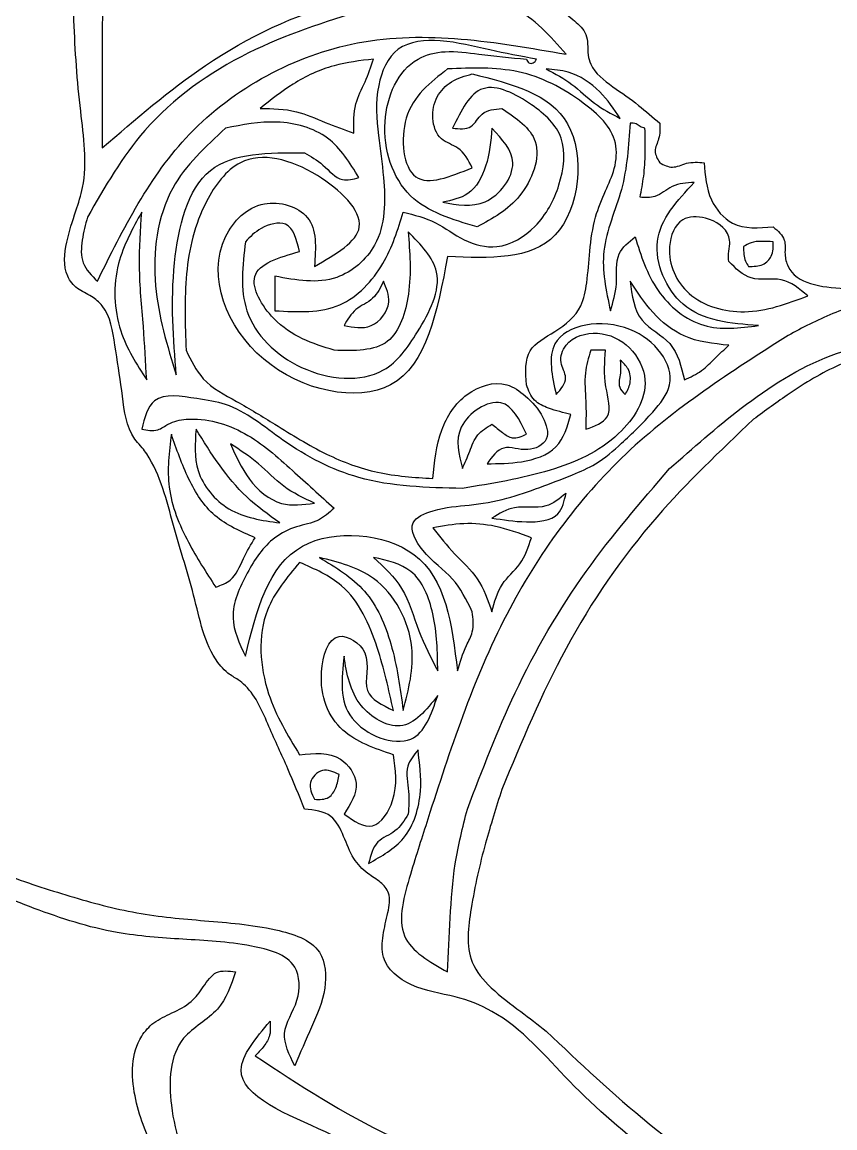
# Model space of a CAD drawing. Extents: x 2 to 213, y 30 to 257.
# Drawn here: x 39.8 to 78.1, y 86.9 to 139 of the extents above; entities that cross this region are included whole.
import ezdxf

# ---------------------------------------------------------------- set-up
doc = ezdxf.new("R2010")
doc.units = 0
doc.layers.add('logo_fulldesign_outline', color=7, linetype='CONTINUOUS')

msp = doc.modelspace()

# ---------------------------------------------------------------- linework, layer by layer
at = {"layer": 'logo_fulldesign_outline', "color": 7}
for p, q in [((51.737683, 127.029598), (51.737683, 125.403645)), ((67.300828, 123.545212), (66.603739, 123.545212))]:
    msp.add_line(p, q, dxfattribs=at)
for points, knots in [([(60.564536, 183.939004), (57.116363, 179.504154), (49.925625, 170.255824), (43.514101, 152.580213), (43.575706, 139.768214), (43.607919, 133.068801)], [0, 0, 0, 0, 16.799907, 35.03413, 55.018896, 55.018896, 55.018896, 55.018896]), ([(61.029144, 154.206892), (61.105076, 152.500749), (61.256775, 149.09217), (62.47305, 144.420695), (63.687991, 141.085191), (65.132293, 139.603764), (65.826099, 139.085916), (66.384819, 138.552718), (66.479724, 137.940587), (66.458393, 137.469395), (66.678305, 136.659172), (67.662131, 135.930241), (68.824637, 135.13917), (69.528678, 134.51888), (69.855997, 134.230498)], [0, 0, 0, 0, 5.101594, 10.192103, 14.526677, 15.425963, 16.337205, 17.162158, 17.616651, 18.142141, 18.581065, 20.07261, 21.572214, 22.875164, 22.875164, 22.875164, 22.875164]), ([(53.131508, 101.943217), (52.87454, 102.579941), (52.344849, 103.892421), (51.436535, 105.816567), (50.813988, 107.377611), (49.977749, 108.068964), (49.535243, 108.303151), (48.496091, 109.363125), (48.005161, 111.957966), (46.919586, 115.232802), (46.332626, 117.787761), (45.477589, 118.983772), (45.203787, 119.260317), (44.680572, 120.08686), (44.54817, 121.696467), (44.205819, 123.671452), (43.977682, 125.373634), (43.094522, 126.130249), (42.411205, 126.39215), (41.732849, 127.251055), (41.878224, 128.649978), (42.327897, 129.975452), (42.972054, 131.988848), (42.50844, 135.046514), (42.230227, 139.03874), (42.219447, 141.879068), (42.214094, 143.289479)], [0, 0, 0, 0, 2.055108, 4.236204, 6.451854, 6.89075, 7.463948, 7.944074, 11.284398, 14.931158, 18.531281, 18.890759, 19.32716, 19.694865, 21.801207, 23.959717, 25.906491, 26.577736, 27.342122, 28.07442, 29.674775, 31.215044, 32.361126, 35.947016, 40.229224, 44.453012, 44.453012, 44.453012, 44.453012]), ([(43.607919, 133.068801), (45.174544, 134.425558), (48.541097, 137.341125), (55.040237, 140.543033), (60.053541, 140.516138), (62.655097, 140.502181)], [0, 0, 0, 0, 6.220701, 13.367802, 21.077391, 21.077391, 21.077391, 21.077391]), ([(65.442394, 137.482404), (64.697675, 138.337091), (63.15983, 140.102018), (59.430297, 140.101149), (57.111851, 139.752418), (55.918806, 139.572965)], [0, 0, 0, 0, 3.251347, 6.714028, 10.384837, 10.384837, 10.384837, 10.384837]), ([(55.918806, 139.572965), (54.075627, 138.988094), (50.29272, 137.787715), (45.564738, 134.437399), (43.72767, 131.238847), (42.911183, 129.817248)], [0, 0, 0, 0, 5.795889, 11.895377, 16.775092, 16.775092, 16.775092, 16.775092]), ([(43.375792, 126.79747), (44.6041, 129.27391), (47.183439, 134.474217), (55.827987, 139.15309), (62.143805, 138.055596), (65.442394, 137.482404)], [0, 0, 0, 0, 8.175827, 17.168521, 26.999797, 26.999797, 26.999797, 26.999797]), ([(64.048922, 137.250276), (63.310657, 137.385848), (61.792284, 137.664677), (59.70903, 138.219516), (57.340247, 138.045973), (56.407497, 135.850859), (56.581995, 133.769628), (56.939354, 131.305634), (56.960801, 128.598122), (54.546879, 126.510298), (52.739374, 126.844428), (51.737683, 127.029598)], [0, 0, 0, 0, 2.240551, 4.608093, 6.623126, 8.56278, 10.911359, 12.909243, 16.117137, 18.45868, 21.369403, 21.369403, 21.369403, 21.369403]), ([(61.261272, 129.35264), (60.093594, 129.69679), (57.683539, 130.407106), (56.434893, 134.171247), (57.719723, 137.190755), (59.846249, 137.702319), (61.555261, 137.432717), (62.83411, 137.31773), (63.584314, 137.250276)], [0, 0, 0, 0, 3.463996, 7.149594, 10.478735, 11.799068, 13.39196, 15.652439, 15.652439, 15.652439, 15.652439]), ([(56.383414, 137.250276), (55.754766, 137.177091), (54.422829, 137.022031), (52.595786, 136.169719), (51.542815, 135.328281), (51.040947, 134.927234)], [0, 0, 0, 0, 1.890211, 4.004853, 5.930579, 5.930579, 5.930579, 5.930579]), ([(55.454197, 133.76589), (55.441758, 134.235561), (55.419182, 135.087919), (56.013182, 136.178572), (56.259409, 136.891321), (56.383414, 137.250276)], [0, 0, 0, 0, 1.380893, 2.506043, 3.647603, 3.647603, 3.647603, 3.647603]), ([(63.584314, 137.250276), (63.611124, 137.183838), (63.666026, 137.047789), (63.939056, 137.033672), (64.011101, 137.17571), (64.048922, 137.250276)], [0, 0, 0, 0, 0.201081, 0.411768, 0.64461, 0.64461, 0.64461, 0.64461]), ([(59.8678, 136.785315), (59.053122, 136.155256), (57.487688, 134.944575), (57.888344, 130.851835), (59.994897, 131.715536), (61.029144, 132.139584)], [0, 0, 0, 0, 3.028132, 5.818667, 8.510161, 8.510161, 8.510161, 8.510161]), ([(61.029144, 132.139584), (60.843573, 132.494162), (60.515155, 133.121683), (59.425507, 133.404059), (59.07326, 134.470679), (59.282512, 135.49906), (60.034505, 136.271837), (60.688065, 136.456707), (61.029144, 136.553187)], [0, 0, 0, 0, 1.147047, 2.030009, 3.078684, 4.11765, 5.080203, 6.130854, 6.130854, 6.130854, 6.130854]), ([(63.584314, 121.919612), (63.540386, 122.510251), (63.456302, 123.640799), (65.038257, 124.427473), (66.191163, 125.375862), (66.459228, 126.851989), (66.549273, 128.247719), (66.747945, 129.733568), (67.264937, 130.997068), (67.787751, 132.091033), (67.918717, 133.769743), (66.015917, 135.527283), (63.28172, 136.929348), (60.997047, 136.832958), (59.8678, 136.785315)], [0, 0, 0, 0, 1.609848, 3.081426, 4.804711, 5.916624, 7.421031, 9.051048, 10.36647, 11.493899, 12.699243, 15.111346, 18.512271, 21.836142, 21.836142, 21.836142, 21.836142]), ([(61.029144, 136.553187), (62.868766, 136.093238), (66.620029, 135.155334), (65.810787, 127.695585), (61.836177, 127.87163), (59.8678, 127.958815)], [0, 0, 0, 0, 5.065258, 10.328816, 15.493057, 15.493057, 15.493057, 15.493057]), ([(64.513531, 136.785315), (64.931877, 136.564586), (65.757575, 136.128929), (66.743813, 135.107451), (67.575596, 134.679651), (67.997564, 134.462626)], [0, 0, 0, 0, 1.411017, 2.784948, 4.199625, 4.199625, 4.199625, 4.199625]), ([(67.997564, 134.462626), (67.700262, 134.897136), (67.075178, 135.810706), (65.800589, 136.680796), (64.865262, 136.756752), (64.513531, 136.785315)], [0, 0, 0, 0, 1.579142, 3.320188, 4.369509, 4.369509, 4.369509, 4.369509]), ([(57.777239, 130.049376), (58.300505, 129.916484), (59.340523, 129.652354), (60.584291, 128.645343), (62.37301, 128.188462), (64.199098, 129.333841), (65.230636, 131.234484), (65.541521, 133.643655), (63.861006, 135.217603), (61.314962, 136.507897), (60.501726, 134.828006), (60.099928, 133.998018)], [0, 0, 0, 0, 1.598189, 3.176483, 4.747675, 6.781196, 9.037274, 11.236032, 13.325686, 15.734458, 18.086792, 18.086792, 18.086792, 18.086792]), ([(51.040947, 134.927234), (51.619659, 134.919661), (52.686294, 134.905702), (54.096837, 134.249837), (55.001885, 133.927155), (55.454197, 133.76589)], [0, 0, 0, 0, 1.713807, 3.158751, 4.602343, 4.602343, 4.602343, 4.602343]), ([(60.099928, 133.998018), (60.419942, 133.965366), (61.02953, 133.903168), (61.459071, 134.839387), (62.080922, 134.896082), (62.422617, 134.927234)], [0, 0, 0, 0, 0.870918, 1.658994, 2.620174, 2.620174, 2.620174, 2.620174]), ([(62.422617, 134.927234), (63.098771, 134.47124), (64.586042, 133.468234), (63.478555, 130.563709), (61.983386, 129.747055), (61.261272, 129.35264)], [0, 0, 0, 0, 2.211707, 4.864879, 7.343219, 7.343219, 7.343219, 7.343219]), ([(55.686678, 131.675329), (55.263092, 132.370552), (54.391526, 133.801038), (51.824919, 134.478479), (50.210881, 134.156692), (49.414994, 133.998017)], [0, 0, 0, 0, 2.365823, 4.867905, 7.301894, 7.301894, 7.301894, 7.301894]), ([(49.414994, 133.998017), (48.470568, 133.129754), (46.354295, 131.184149), (45.786113, 126.612531), (46.668192, 123.756118), (47.091953, 122.383867)], [0, 0, 0, 0, 3.759375, 8.424014, 12.736921, 12.736921, 12.736921, 12.736921]), ([(61.958008, 133.998017), (61.906175, 133.400519), (61.81042, 132.296725), (61.008624, 130.801816), (60.061085, 130.603221), (59.635319, 130.513984)], [0, 0, 0, 0, 1.812531, 3.348396, 4.601656, 4.601656, 4.601656, 4.601656]), ([(59.635319, 130.513984), (60.321227, 130.388555), (61.777938, 130.122172), (63.485464, 132.348766), (62.438866, 133.478817), (61.958008, 133.998017)], [0, 0, 0, 0, 1.996022, 4.239098, 6.145631, 6.145631, 6.145631, 6.145631]), ([(68.462172, 134.230498), (68.393091, 133.180902), (68.257712, 131.123979), (66.908325, 128.30437), (67.32938, 126.349031), (67.532956, 125.403645)], [0, 0, 0, 0, 3.143842, 6.161076, 8.985412, 8.985412, 8.985412, 8.985412]), ([(69.158908, 133.998017), (69.079265, 134.017684), (68.926322, 134.05545), (68.738515, 134.243468), (68.561203, 134.235146), (68.462172, 134.230498)], [0, 0, 0, 0, 0.242889, 0.466432, 0.749223, 0.749223, 0.749223, 0.749223]), ([(68.926781, 130.746112), (68.991978, 131.074435), (69.128089, 131.759859), (69.188394, 132.851319), (69.168977, 133.606449), (69.158908, 133.998017)], [0, 0, 0, 0, 1.003187, 2.094306, 3.269476, 3.269476, 3.269476, 3.269476]), ([(69.855997, 134.230498), (69.865366, 133.983846), (69.882407, 133.535226), (69.531581, 132.918514), (69.748868, 132.55275), (69.855997, 132.372417)], [0, 0, 0, 0, 0.735756, 1.338224, 1.924129, 1.924129, 1.924129, 1.924129]), ([(47.091953, 122.383867), (46.9564, 124.08368), (46.701205, 127.283797), (48.017735, 132.874864), (51.446659, 132.849256), (53.131508, 132.836673)], [0, 0, 0, 0, 5.282876, 9.945704, 14.450192, 14.450192, 14.450192, 14.450192]), ([(53.596117, 127.494559), (54.60401, 128.066501), (56.729625, 129.27271), (53.614015, 132.244435), (50.249283, 133.128145), (48.126294, 130.242335), (47.420932, 127.141458), (47.51112, 124.750096), (47.556561, 123.545212)], [0, 0, 0, 0, 2.813335, 5.933236, 9.606433, 12.024574, 15.565244, 19.160838, 19.160838, 19.160838, 19.160838]), ([(53.131508, 132.836673), (53.4285, 132.667848), (54.051555, 132.313671), (54.756159, 131.418822), (55.418738, 131.601468), (55.686678, 131.675329)], [0, 0, 0, 0, 1.041352, 2.184638, 2.96087, 2.96087, 2.96087, 2.96087]), ([(69.855997, 132.372417), (70.054735, 132.269736), (70.468622, 132.055893), (71.157708, 132.432706), (71.666966, 132.393768), (71.946206, 132.372417)], [0, 0, 0, 0, 0.632499, 1.31723, 2.14848, 2.14848, 2.14848, 2.14848]), ([(71.946206, 132.372417), (71.992114, 131.773817), (72.076213, 130.677235), (73.318277, 129.203769), (74.51981, 129.298905), (75.198464, 129.35264)], [0, 0, 0, 0, 1.779158, 3.259258, 5.180301, 5.180301, 5.180301, 5.180301]), ([(71.481597, 131.443201), (71.11851, 131.423936), (70.435911, 131.387719), (69.73522, 130.696493), (69.170051, 130.731181), (68.926781, 130.746112)], [0, 0, 0, 0, 1.060111, 1.992993, 2.698003, 2.698003, 2.698003, 2.698003]), ([(74.501728, 124.706909), (73.192219, 124.808061), (70.749791, 124.996723), (69.094269, 128.894057), (70.679787, 130.587043), (71.481597, 131.443201)], [0, 0, 0, 0, 3.689801, 6.882025, 10.14799, 10.14799, 10.14799, 10.14799]), ([(59.8678, 127.958815), (59.381588, 125.395846), (58.447165, 120.470217), (50.394663, 122.17675), (48.145202, 127.975309), (50.98745, 130.865005), (53.78928, 130.029838), (53.662514, 128.366028), (53.596117, 127.494559)], [0, 0, 0, 0, 6.611272, 12.705842, 18.741269, 21.134291, 23.25384, 25.585063, 25.585063, 25.585063, 25.585063]), ([(42.911183, 129.817248), (42.81681, 129.46122), (42.631878, 128.763549), (42.566917, 127.588842), (43.105268, 127.06214), (43.375792, 126.79747)], [0, 0, 0, 0, 1.118526, 2.191855, 3.275992, 3.275992, 3.275992, 3.275992]), ([(45.466, 130.049376), (45.032865, 129.267041), (44.083377, 127.552062), (44.176921, 124.527774), (45.225178, 122.890838), (45.698481, 122.15174)], [0, 0, 0, 0, 2.657904, 5.826471, 8.434831, 8.434831, 8.434831, 8.434831]), ([(45.698481, 122.15174), (45.652113, 122.987454), (45.552935, 124.774978), (45.28681, 127.405416), (45.408701, 129.203923), (45.466, 130.049376)], [0, 0, 0, 0, 2.511838, 5.372612, 7.910401, 7.910401, 7.910401, 7.910401]), ([(51.737683, 125.403645), (52.810644, 125.345732), (54.860047, 125.235114), (56.99551, 127.501872), (57.523054, 129.221037), (57.777239, 130.049376)], [0, 0, 0, 0, 3.076196, 5.875673, 8.478785, 8.478785, 8.478785, 8.478785]), ([(73.107903, 127.726687), (73.097632, 127.847412), (73.073972, 128.125526), (73.170913, 128.507252), (73.085769, 129.260888), (72.148054, 129.854913), (70.706175, 129.863629), (70.026812, 128.035468), (71.076968, 125.833257), (74.015391, 125.049609), (75.853487, 125.737186), (76.824417, 126.100381)], [0, 0, 0, 0, 0.361307, 0.832347, 1.167216, 2.570583, 3.641844, 5.049218, 7.434666, 10.178775, 13.251237, 13.251237, 13.251237, 13.251237]), ([(50.344211, 128.655904), (50.215949, 127.529772), (49.941291, 125.118299), (52.792341, 122.289516), (56.739325, 121.918929), (58.582563, 124.493172), (59.953953, 127.149623), (58.60338, 128.518219), (58.009367, 129.120159)], [0, 0, 0, 0, 3.250372, 6.960277, 10.81561, 13.22209, 16.175963, 18.495196, 18.495196, 18.495196, 18.495196]), ([(52.899381, 128.190943), (52.759553, 128.750755), (52.50812, 129.757394), (51.055199, 129.37698), (50.567415, 128.882275), (50.344211, 128.655904)], [0, 0, 0, 0, 1.446353, 2.60079, 3.574692, 3.574692, 3.574692, 3.574692]), ([(58.009367, 129.120159), (58.088225, 128.168603), (58.232102, 126.432503), (57.331129, 123.464405), (55.476547, 123.517817), (54.525333, 123.545212)], [0, 0, 0, 0, 2.93731, 5.359076, 7.909109, 7.909109, 7.909109, 7.909109]), ([(75.198464, 129.35264), (75.42182, 129.164106), (75.828205, 128.821079), (75.711358, 128.089635), (76.046035, 126.702549), (78.791788, 126.328287), (81.969787, 126.514887), (82.897488, 124.486849), (83.328228, 123.545212)], [0, 0, 0, 0, 0.810274, 1.474257, 2.066327, 4.92021, 8.183641, 11.012216, 11.012216, 11.012216, 11.012216]), ([(67.532956, 125.403645), (67.657683, 125.816172), (67.918352, 126.67832), (67.708817, 128.076902), (68.39514, 128.641598), (68.694653, 128.888031)], [0, 0, 0, 0, 1.298899, 2.714595, 3.810786, 3.810786, 3.810786, 3.810786]), ([(68.694653, 128.888031), (68.969715, 128.006751), (69.515524, 126.258018), (71.812656, 124.363253), (73.62055, 124.594297), (74.501728, 124.706909)], [0, 0, 0, 0, 2.749013, 5.454895, 8.027815, 8.027815, 8.027815, 8.027815]), ([(75.198464, 128.655904), (75.014668, 128.662811), (74.669757, 128.675774), (74.174968, 128.654266), (73.919966, 128.495312), (73.804639, 128.423423)], [0, 0, 0, 0, 0.554985, 1.041481, 1.443176, 1.443176, 1.443176, 1.443176]), ([(74.037119, 127.494559), (74.274484, 127.491678), (74.701012, 127.486501), (75.206297, 127.991873), (75.201265, 128.418464), (75.198464, 128.655904)], [0, 0, 0, 0, 0.686914, 1.234341, 1.92152, 1.92152, 1.92152, 1.92152]), ([(54.525333, 123.545212), (53.51974, 123.86035), (51.836983, 124.387701), (50.096321, 127.387435), (51.931666, 127.913544), (52.899381, 128.190943)], [0, 0, 0, 0, 3.214472, 5.379087, 7.793394, 7.793394, 7.793394, 7.793394]), ([(73.804639, 128.423423), (73.804138, 128.29857), (73.803209, 128.067009), (73.86939, 127.740307), (73.98362, 127.572943), (74.037119, 127.494559)], [0, 0, 0, 0, 0.375001, 0.695504, 0.977839, 0.977839, 0.977839, 0.977839]), ([(76.824417, 126.100381), (76.43211, 126.434506), (75.662722, 127.089788), (74.109478, 126.706205), (73.433247, 127.395202), (73.107903, 127.726687)], [0, 0, 0, 0, 1.468576, 2.880152, 4.188969, 4.188969, 4.188969, 4.188969]), ([(54.989589, 124.706909), (55.43119, 124.623299), (56.353845, 124.448607), (57.322164, 125.702869), (56.988869, 126.472312), (56.848022, 126.79747)], [0, 0, 0, 0, 1.274001, 2.661826, 3.677533, 3.677533, 3.677533, 3.677533]), ([(56.848022, 126.79747), (56.70821, 126.499031), (56.42956, 125.904236), (55.480606, 125.537978), (55.152813, 124.983174), (54.989589, 124.706909)], [0, 0, 0, 0, 0.954448, 1.902233, 2.842279, 2.842279, 2.842279, 2.842279]), ([(73.107903, 123.777692), (72.378547, 123.855548), (71.031845, 123.999303), (69.460887, 125.268148), (68.795295, 126.287362), (68.462172, 126.79747)], [0, 0, 0, 0, 2.155551, 3.980066, 5.808172, 5.808172, 5.808172, 5.808172]), ([(68.462172, 126.79747), (68.548121, 126.116888), (68.710232, 124.83322), (70.587708, 123.990558), (70.870426, 122.780536), (71.017342, 122.15174)], [0, 0, 0, 0, 1.922016, 3.625176, 5.467734, 5.467734, 5.467734, 5.467734]), ([(82.166883, 124.242301), (81.587323, 124.858255), (80.433425, 126.084613), (77.914707, 125.318737), (76.571081, 124.602558), (75.8952, 124.242301)], [0, 0, 0, 0, 2.342107, 4.663106, 7.012386, 7.012386, 7.012386, 7.012386]), ([(61.029144, 111.234679), (60.755078, 111.790467), (60.183324, 112.949944), (58.789058, 113.772973), (57.847608, 115.487295), (59.453794, 116.14772), (60.887732, 116.227917), (62.622002, 116.514689), (64.21183, 117.083519), (65.609641, 117.616324), (66.970151, 118.200728), (68.208647, 119.280977), (69.398765, 120.436174), (70.953893, 122.368301), (68.63184, 125.317752), (64.295747, 124.569718), (64.783004, 122.344277), (64.977786, 121.454651)], [0, 0, 0, 0, 1.796357, 3.747528, 5.113816, 6.215833, 7.944537, 9.737695, 11.367232, 13.019754, 14.229609, 15.784016, 17.866429, 19.372579, 22.575948, 26.167255, 28.558994, 28.558994, 28.558994, 28.558994]), ([(75.8952, 124.242301), (73.223054, 122.533782), (67.886353, 119.121599), (62.044962, 111.086426), (59.677785, 103.776506), (58.113293, 98.914839), (57.213044, 95.776027), (59.011655, 94.760909), (59.8678, 94.277709)], [0, 0, 0, 0, 9.44376, 18.860689, 29.186103, 31.923178, 34.830211, 37.470986, 37.470986, 37.470986, 37.470986]), ([(64.977786, 121.454651), (65.204568, 121.715364), (65.617023, 122.189532), (65.071647, 122.988151), (65.462192, 124.118128), (67.000724, 124.557042), (68.563218, 123.794665), (69.584465, 121.770954), (67.862082, 119.106451), (64.553581, 117.693641), (61.954941, 117.268973), (60.564536, 117.041754)], [0, 0, 0, 0, 0.915405, 1.664877, 2.502211, 4.097027, 5.750023, 7.417295, 10.234473, 13.895612, 18.108756, 18.108756, 18.108756, 18.108756]), ([(70.320253, 117.970617), (71.417861, 118.942249), (73.73722, 120.995406), (77.643401, 123.539522), (80.721401, 124.017727), (82.166883, 124.242301)], [0, 0, 0, 0, 4.409399, 9.317517, 13.663317, 13.663317, 13.663317, 13.663317]), ([(47.556561, 123.545212), (47.788547, 123.063703), (48.301922, 121.998143), (50.019918, 121.113693), (51.934673, 119.946283), (54.047793, 118.614706), (56.569923, 117.671574), (58.297373, 117.561605), (59.170711, 117.506009)], [0, 0, 0, 0, 1.565018, 3.463325, 5.562906, 8.36812, 10.923638, 13.536677, 13.536677, 13.536677, 13.536677]), ([(66.603739, 123.545212), (66.498661, 123.192091), (66.265344, 122.408014), (66.403909, 121.14772), (66.382314, 120.266052), (66.371611, 119.829051)], [0, 0, 0, 0, 1.095141, 2.431669, 3.745155, 3.745155, 3.745155, 3.745155]), ([(66.371611, 119.829051), (66.793503, 119.977092), (67.726436, 120.304455), (67.191337, 121.991534), (67.262012, 122.994417), (67.300828, 123.545212)], [0, 0, 0, 0, 1.166091, 2.578584, 4.299477, 4.299477, 4.299477, 4.299477]), ([(71.017342, 122.15174), (71.29819, 122.278937), (71.848087, 122.527987), (72.462081, 123.187799), (72.89265, 123.58108), (73.107903, 123.777693)], [0, 0, 0, 0, 0.91515, 1.791848, 2.668293, 2.668293, 2.668293, 2.668293]), ([(67.997564, 123.080956), (68.013199, 122.879516), (68.045526, 122.46301), (67.854568, 121.849708), (68.121991, 121.56834), (68.230044, 121.454651)], [0, 0, 0, 0, 0.613186, 1.267846, 1.711713, 1.711713, 1.711713, 1.711713]), ([(68.230044, 121.454651), (68.325741, 121.633919), (68.525942, 122.008955), (68.443671, 122.675884), (68.137654, 122.953752), (67.997564, 123.080956)], [0, 0, 0, 0, 0.602791, 1.261057, 1.816821, 1.816821, 1.816821, 1.816821]), ([(87.044742, 120.293306), (86.374984, 120.626751), (84.889711, 121.366208), (82.701075, 122.401968), (80.462515, 123.612685), (78.041338, 122.835163), (76.121129, 121.648069), (74.828303, 120.702289), (74.269247, 120.293306)], [0, 0, 0, 0, 2.237605, 4.962175, 7.391856, 9.434441, 12.156331, 14.230126, 14.230126, 14.230126, 14.230126]), ([(59.170711, 117.506009), (59.25088, 118.282638), (59.402228, 119.748795), (60.56542, 121.602258), (62.426059, 122.220875), (63.638277, 121.350159), (64.356162, 120.556699), (64.771476, 119.272145), (63.581011, 118.676335), (62.45788, 119.200055), (61.966045, 118.530193), (61.725881, 118.203098)], [0, 0, 0, 0, 2.319402, 4.378676, 6.296933, 7.307911, 8.618297, 9.649811, 10.655726, 11.784856, 12.86236, 12.86236, 12.86236, 12.86236]), ([(65.674875, 120.525787), (65.32484, 120.609402), (64.732204, 120.750967), (63.869437, 121.135255), (63.681853, 121.651286), (63.584314, 121.919612)], [0, 0, 0, 0, 1.092283, 1.849317, 2.669368, 2.669368, 2.669368, 2.669368]), ([(60.564536, 117.041754), (58.9017, 117.079105), (55.890963, 117.146733), (52.281196, 119.027007), (50.007902, 120.989539), (47.916645, 121.279916), (45.917486, 121.627286), (45.60052, 120.364836), (45.466, 119.829051)], [0, 0, 0, 0, 4.908209, 8.886821, 12.064225, 13.453693, 15.440998, 16.906281, 16.906281, 16.906281, 16.906281]), ([(63.584314, 119.59657), (63.253861, 120.27397), (62.543912, 121.729304), (60.025956, 120.07167), (60.391773, 118.644582), (60.564536, 117.970617)], [0, 0, 0, 0, 1.904825, 4.092349, 6.049948, 6.049948, 6.049948, 6.049948]), ([(45.466, 119.829051), (45.727759, 119.778272), (46.185587, 119.689457), (46.788087, 120.170094), (48.209728, 120.462436), (50.447514, 119.80308), (52.511605, 117.926886), (53.870112, 116.702885), (54.525333, 116.112537)], [0, 0, 0, 0, 0.754986, 1.320507, 2.188616, 5.023052, 7.865748, 10.514171, 10.514171, 10.514171, 10.514171]), ([(61.725881, 118.203098), (62.258294, 118.206575), (63.373238, 118.213855), (65.168662, 118.786106), (65.509215, 119.956471), (65.674875, 120.525787)], [0, 0, 0, 0, 1.619723, 3.391916, 5.070546, 5.070546, 5.070546, 5.070546]), ([(74.269247, 120.293306), (72.701538, 118.807666), (69.311752, 115.595336), (65.246711, 109.687804), (63.354153, 105.120505), (62.422617, 102.872434)], [0, 0, 0, 0, 6.470328, 13.990493, 21.279929, 21.279929, 21.279929, 21.279929]), ([(48.021169, 119.829051), (47.975946, 119.162445), (47.877506, 117.711402), (49.508819, 115.764474), (51.128033, 115.534865), (51.970164, 115.415448)], [0, 0, 0, 0, 1.95535, 4.256336, 6.749934, 6.749934, 6.749934, 6.749934]), ([(51.970164, 115.415448), (51.430637, 115.802956), (50.353818, 116.576367), (49.079565, 118.131493), (48.37613, 119.259731), (48.021169, 119.829051)], [0, 0, 0, 0, 1.985128, 3.962032, 5.975734, 5.975734, 5.975734, 5.975734]), ([(60.564536, 117.970617), (60.680726, 118.239945), (60.910084, 118.771598), (61.216017, 119.614689), (61.714163, 119.914446), (61.958008, 120.061179)], [0, 0, 0, 0, 0.88739, 1.751706, 2.580485, 2.580485, 2.580485, 2.580485]), ([(61.958008, 120.061179), (62.117601, 119.932997), (62.411748, 119.696744), (62.955298, 119.307412), (63.356735, 119.491952), (63.584314, 119.59657)], [0, 0, 0, 0, 0.625981, 1.153753, 1.844605, 1.844605, 1.844605, 1.844605]), ([(46.859825, 119.59657), (46.757381, 118.755968), (46.542658, 116.994052), (47.561577, 114.536475), (48.503932, 113.084104), (48.950386, 112.396023)], [0, 0, 0, 0, 2.503132, 5.2466, 7.716515, 7.716515, 7.716515, 7.716515]), ([(50.808467, 114.718712), (50.130125, 115.009363), (48.791041, 115.583123), (47.577778, 117.508886), (47.104995, 118.883659), (46.859825, 119.59657)], [0, 0, 0, 0, 2.164924, 4.273674, 6.545074, 6.545074, 6.545074, 6.545074]), ([(53.596117, 116.344665), (53.093914, 116.582627), (52.107921, 117.049827), (50.999485, 118.261515), (50.099814, 118.840587), (49.647122, 119.131962)], [0, 0, 0, 0, 1.651146, 3.241757, 4.852695, 4.852695, 4.852695, 4.852695]), ([(49.647122, 119.131962), (49.898633, 118.563961), (50.405308, 117.419711), (51.885077, 116.122494), (53.066478, 116.275894), (53.596117, 116.344665)], [0, 0, 0, 0, 1.872985, 3.773168, 5.317304, 5.317304, 5.317304, 5.317304]), ([(60.796664, 101.943218), (61.502919, 103.78808), (62.998071, 107.693679), (66.158466, 113.148267), (68.960758, 116.395342), (70.320253, 117.970617)], [0, 0, 0, 0, 5.922617, 12.538261, 18.771947, 18.771947, 18.771947, 18.771947]), ([(61.958008, 115.647576), (62.474477, 115.564648), (63.476129, 115.403816), (65.154807, 115.536833), (65.359683, 116.443061), (65.442394, 116.80892)], [0, 0, 0, 0, 1.629092, 3.159498, 4.195663, 4.195663, 4.195663, 4.195663]), ([(65.442394, 116.80892), (65.140252, 116.559646), (64.442676, 115.984129), (63.072606, 116.326168), (62.300114, 115.855857), (61.958008, 115.647576)], [0, 0, 0, 0, 1.123607, 2.594146, 3.763051, 3.763051, 3.763051, 3.763051]), ([(54.525333, 116.112537), (54.291409, 115.900593), (53.782525, 115.439525), (52.713892, 115.282258), (51.391279, 114.620388), (50.376903, 113.075854), (49.461131, 111.042026), (50.064749, 109.744495), (50.344211, 109.143765)], [0, 0, 0, 0, 0.926993, 2.016606, 3.146741, 5.257138, 7.463822, 9.366259, 9.366259, 9.366259, 9.366259]), ([(50.344211, 109.143765), (50.869432, 111.283082), (51.866979, 115.34627), (59.568786, 114.738907), (60.068637, 110.618473), (60.332056, 108.447029)], [0, 0, 0, 0, 5.841178, 11.094105, 16.946595, 16.946595, 16.946595, 16.946595]), ([(63.816442, 114.718712), (63.258231, 114.923205), (62.230514, 115.299694), (60.631355, 115.448309), (59.654936, 115.271168), (59.170711, 115.18332)], [0, 0, 0, 0, 1.778561, 3.274496, 4.746206, 4.746206, 4.746206, 4.746206]), ([(59.170711, 115.18332), (59.499087, 114.766867), (60.154965, 113.93507), (61.401998, 112.83354), (61.768603, 111.779334), (61.958008, 111.234679)], [0, 0, 0, 0, 1.593809, 3.183371, 4.882439, 4.882439, 4.882439, 4.882439]), ([(48.950386, 112.396023), (49.199693, 112.483502), (49.837388, 112.70726), (50.216356, 113.756741), (50.614756, 114.404001), (50.808467, 114.718712)], [0, 0, 0, 0, 0.762322, 1.949921, 3.07382, 3.07382, 3.07382, 3.07382]), ([(61.958008, 111.234679), (62.074546, 111.693348), (62.297549, 112.571042), (63.3914, 113.443049), (63.671716, 114.28435), (63.816442, 114.718712)], [0, 0, 0, 0, 1.38253, 2.64556, 3.993701, 3.993701, 3.993701, 3.993701]), ([(52.899381, 113.557367), (52.305546, 112.849575), (50.846357, 111.110368), (51.10292, 107.4514), (52.341968, 105.414659), (52.899381, 104.498387)], [0, 0, 0, 0, 2.704943, 6.646664, 9.870033, 9.870033, 9.870033, 9.870033]), ([(57.312631, 106.588948), (57.095559, 107.573541), (56.640344, 109.638301), (55.368712, 112.481325), (53.607961, 113.248594), (52.899381, 113.557367)], [0, 0, 0, 0, 3.058645, 6.414187, 8.673967, 8.673967, 8.673967, 8.673967]), ([(53.828244, 113.789495), (54.605004, 113.323294), (56.192398, 112.370561), (57.366311, 109.595204), (57.634055, 107.636451), (57.777239, 106.588948)], [0, 0, 0, 0, 2.655374, 5.426547, 8.61208, 8.61208, 8.61208, 8.61208]), ([(57.777239, 106.588948), (58.031109, 107.571204), (58.598881, 109.767987), (56.876479, 113.019473), (54.73761, 113.559778), (53.828244, 113.789495)], [0, 0, 0, 0, 2.996283, 6.701084, 9.441232, 9.441232, 9.441232, 9.441232]), ([(59.403192, 108.447029), (59.390245, 109.334985), (59.366544, 110.96044), (58.440645, 113.335621), (57.026348, 113.647649), (56.383414, 113.789495)], [0, 0, 0, 0, 2.703102, 4.948183, 6.819463, 6.819463, 6.819463, 6.819463]), ([(56.383414, 113.789495), (56.875081, 113.332574), (57.899344, 112.380692), (58.43826, 110.31875), (59.083701, 109.066759), (59.403192, 108.447029)], [0, 0, 0, 0, 1.973643, 4.111587, 6.207156, 6.207156, 6.207156, 6.207156]), ([(34.548727, 112.395811), (34.843451, 112.213376), (35.451767, 111.836824), (35.292731, 110.762261), (35.182014, 109.108538), (35.590863, 106.345216), (35.922489, 103.105376), (36.574577, 99.760019), (39.376435, 98.709863), (42.043265, 97.830828), (45.202741, 96.974838), (48.512943, 96.673954), (51.332904, 96.465149), (54.066129, 95.624434), (54.215902, 93.363842), (53.451148, 91.670654), (52.93079, 90.471866), (52.667041, 89.864247)], [0, 0, 0, 0, 0.954525, 1.970163, 2.881007, 6.063487, 10.109628, 13.107506, 15.19595, 18.492911, 21.739371, 24.951701, 28.337418, 30.637534, 32.354335, 34.283798, 36.266946, 36.266946, 36.266946, 36.266946]), ([(60.332056, 108.447029), (60.454168, 108.853206), (60.64247, 109.479544), (61.134221, 110.348987), (61.067671, 110.909934), (61.029144, 111.234679)], [0, 0, 0, 0, 1.275109, 1.966255, 2.916482, 2.916482, 2.916482, 2.916482]), ([(57.312631, 104.498387), (56.438193, 104.798387), (54.600107, 105.428995), (53.60512, 107.83885), (54.409127, 110.630983), (56.481902, 109.29358), (55.639518, 107.398563), (56.78304, 106.845216), (57.312631, 106.588948)], [0, 0, 0, 0, 2.646633, 5.563283, 7.426189, 8.863092, 10.641675, 12.175918, 12.175918, 12.175918, 12.175918]), ([(54.989589, 109.143765), (54.871951, 108.082362), (54.637014, 105.962611), (58.432719, 104.457051), (59.102145, 106.408223), (59.403192, 107.285684)], [0, 0, 0, 0, 2.945688, 5.882902, 8.283259, 8.283259, 8.283259, 8.283259]), ([(59.403192, 107.285684), (58.86124, 106.606716), (57.826727, 105.310656), (55.368534, 106.797631), (55.123057, 108.317434), (54.989589, 109.143765)], [0, 0, 0, 0, 2.271583, 4.336151, 6.796257, 6.796257, 6.796257, 6.796257]), ([(52.899381, 104.498387), (53.590179, 104.573047), (54.76262, 104.699763), (55.873358, 103.069346), (55.297606, 102.184479), (54.989589, 101.71109)], [0, 0, 0, 0, 1.93803, 3.289271, 4.843821, 4.843821, 4.843821, 4.843821]), ([(56.150933, 99.388048), (56.759962, 99.729303), (58.073808, 100.465486), (58.733827, 102.677668), (58.554835, 104.091714), (58.473975, 104.730515)], [0, 0, 0, 0, 2.031841, 4.38325, 6.320808, 6.320808, 6.320808, 6.320808]), ([(58.473975, 104.730515), (58.275864, 104.484463), (57.816755, 103.914256), (58.087521, 102.802144), (58.034372, 102.060174), (58.009367, 101.71109)], [0, 0, 0, 0, 0.904537, 2.096198, 3.155005, 3.155005, 3.155005, 3.155005]), ([(54.989589, 101.71109), (55.460503, 101.384731), (56.424766, 100.716464), (57.595179, 102.610215), (57.416866, 103.801818), (57.312631, 104.498387)], [0, 0, 0, 0, 1.455865, 2.981093, 5.127267, 5.127267, 5.127267, 5.127267]), ([(54.757461, 103.56917), (54.493739, 103.693881), (53.969288, 103.941885), (53.223168, 103.195742), (53.471318, 102.67125), (53.596117, 102.407473)], [0, 0, 0, 0, 0.805815, 1.60248, 2.408499, 2.408499, 2.408499, 2.408499]), ([(53.596117, 102.407473), (53.843638, 102.397488), (54.291415, 102.379425), (54.6511, 102.97632), (54.720399, 103.362589), (54.757461, 103.56917)], [0, 0, 0, 0, 0.685089, 1.239354, 1.87658, 1.87658, 1.87658, 1.87658]), ([(62.422617, 102.872434), (62.15328, 102.027708), (61.563353, 100.177505), (60.975756, 97.532654), (60.647655, 94.966257), (61.95583, 93.407473), (63.243312, 92.477245), (64.114241, 91.80062), (64.513531, 91.490412)], [0, 0, 0, 0, 2.647367, 5.798523, 8.318962, 9.81829, 11.607326, 13.121923, 13.121923, 13.121923, 13.121923]), ([(73.572511, 83.128167), (72.256439, 83.917731), (69.391614, 85.636454), (65.639888, 88.89254), (62.978582, 92.117407), (60.145144, 93.212425), (58.232101, 93.430218), (56.705915, 94.645179), (56.806586, 96.047933), (57.047738, 96.994341), (57.220637, 97.929732), (56.707392, 98.559654), (56.024855, 98.916618), (55.35642, 99.643127), (55.003792, 100.639067), (54.44655, 101.8057), (53.589847, 101.895288), (53.131508, 101.943217)], [0, 0, 0, 0, 4.593025, 9.998093, 14.912743, 16.774067, 18.918259, 20.764085, 21.793422, 22.887193, 23.806722, 24.423035, 25.161756, 26.125595, 27.270619, 28.387289, 29.672076, 29.672076, 29.672076, 29.672076]), ([(58.009367, 101.71109), (57.8329, 101.415268), (57.488916, 100.838629), (56.417564, 100.483531), (56.24377, 99.769479), (56.150933, 99.388048)], [0, 0, 0, 0, 1.00858, 1.966009, 3.063939, 3.063939, 3.063939, 3.063939]), ([(59.8678, 94.277709), (59.905761, 95.127039), (59.98177, 96.827606), (60.15603, 99.41047), (60.581102, 101.090995), (60.796664, 101.943217)], [0, 0, 0, 0, 2.55205, 5.109835, 7.741483, 7.741483, 7.741483, 7.741483]), ([(52.667041, 89.864247), (52.410548, 90.380794), (51.88706, 91.435037), (52.945763, 92.834421), (52.903264, 94.964833), (50.184533, 95.671369), (47.481608, 95.804045), (43.951311, 96.050216), (40.4707, 97.19101), (37.153216, 98.575973), (35.179006, 99.626164), (34.316599, 100.084925)], [0, 0, 0, 0, 1.594755, 3.254804, 4.824309, 7.090116, 10.336577, 13.444256, 17.51238, 21.288627, 24.217799, 24.217799, 24.217799, 24.217799]), ([(47.092094, 83.127956), (46.748572, 84.023484), (46.071134, 85.789499), (44.962813, 88.357068), (44.962253, 90.769078), (46.033785, 91.960669), (46.911561, 92.34587), (47.804845, 92.799904), (48.368907, 93.556381), (48.909679, 94.410652), (49.560079, 94.32158), (49.879391, 94.27785)], [0, 0, 0, 0, 2.869923, 5.659593, 8.493496, 9.331086, 10.311306, 11.357854, 12.256634, 13.178112, 14.066817, 14.066817, 14.066817, 14.066817]), ([(49.879391, 94.27785), (49.666745, 93.644087), (49.222866, 92.321162), (46.811278, 91.175065), (46.691784, 88.314052), (47.302503, 85.887586), (48.010159, 83.589022), (48.523108, 81.011108), (48.858819, 78.335158), (49.27277, 75.791348), (49.369686, 74.140432), (49.414783, 73.372239)], [0, 0, 0, 0, 1.938426, 4.046293, 7.247619, 9.287328, 11.737304, 14.406851, 17.173929, 19.824913, 22.131942, 22.131942, 22.131942, 22.131942]), ([(57.544758, 84.986248), (56.510662, 85.557074), (54.149022, 86.860712), (48.910772, 88.869766), (50.83341, 91.155824), (51.505556, 91.95502)], [0, 0, 0, 0, 3.846237, 8.783931, 11.437967, 11.437967, 11.437967, 11.437967]), ([(51.505556, 91.95502), (51.522686, 91.702251), (51.552978, 91.255284), (51.191264, 90.724833), (50.934737, 90.459616), (50.808467, 90.329067)], [0, 0, 0, 0, 0.735803, 1.301104, 1.84911, 1.84911, 1.84911, 1.84911]), ([(64.513531, 91.490412), (66.082307, 90.002745), (69.246595, 87.002058), (75.139474, 82.909994), (80.014474, 82.749641), (82.631492, 82.663559)], [0, 0, 0, 0, 6.516454, 13.143962, 20.825289, 20.825289, 20.825289, 20.825289]), ([(50.808467, 90.329067), (52.883849, 88.966633), (57.180527, 86.145975), (65.014836, 83.720101), (70.61649, 83.332635), (73.572511, 83.128167)], [0, 0, 0, 0, 7.421734, 15.365269, 24.240747, 24.240747, 24.240747, 24.240747])]:
    msp.add_open_spline(points, degree=3, knots=knots, dxfattribs=at)

doc.saveas('drawing.dxf')
